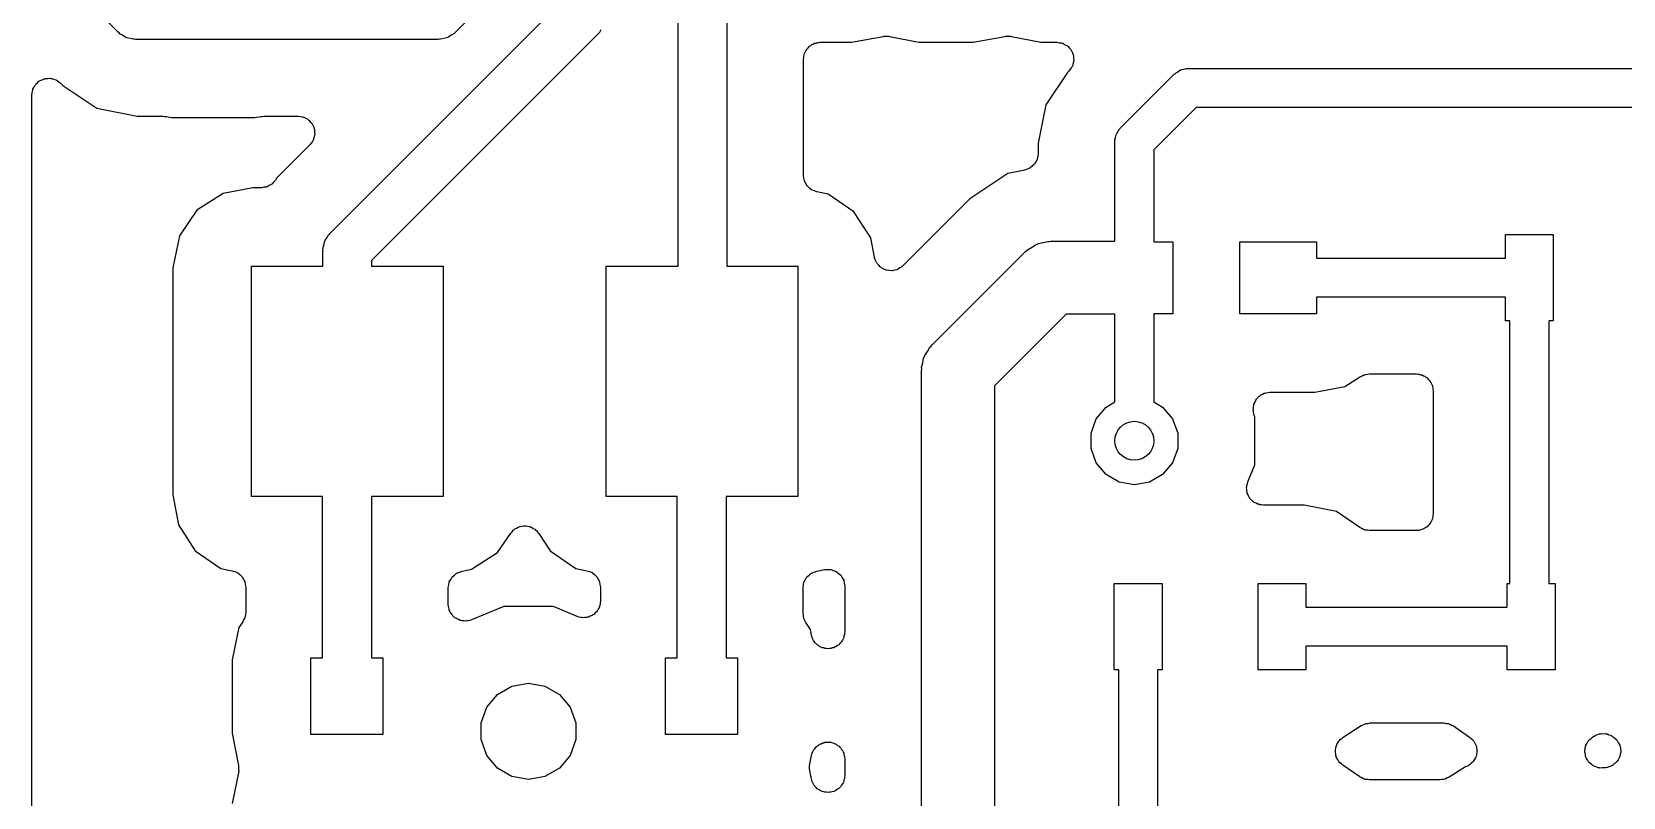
# Model space of a CAD drawing. Extents: x 91.8 to 190.7, y -114.3 to -59.5.
# Drawn here: x 91.79 to 108.39, y -103.18 to -95.19 of the extents above; entities that cross this region are included whole.
import ezdxf

# ---------------------------------------------------------------- set-up
doc = ezdxf.new("R2010")
doc.units = 0
doc.header["$MEASUREMENT"] = 0
doc.layers.add('BLACK', color=7, linetype='CONTINUOUS')

msp = doc.modelspace()

# ---------------------------------------------------------------- linework, layer by layer
at = {"layer": 'Black'}
for p, q in [((98.531, -97.64), (98.531, -94.485)), ((99.039, -94.485), (99.039, -97.64)), ((92.6904, -95.1996), (92.3104, -94.8196)), ((94.9004, -97.2954), (97.261, -94.9348)), ((96.4246, -94.9846), (96.2096, -95.1996)), ((92.6995, -95.206), (92.6904, -95.1996)), ((92.7067, -95.2146), (92.6995, -95.206)), ((92.7355, -95.2312), (92.7067, -95.2146)), ((92.7627, -95.2502), (92.7355, -95.2312)), ((92.7734, -95.2531), (92.7627, -95.2502)), ((92.7831, -95.2587), (92.7734, -95.2531)), ((92.8158, -95.2644), (92.7831, -95.2587)), ((92.8479, -95.273), (92.8158, -95.2644)), ((92.859, -95.2721), (92.8479, -95.273)), ((92.87, -95.274), (92.859, -95.2721)), ((93.68, -95.274), (92.87, -95.274)), ((96.03, -95.274), (93.68, -95.274)), ((97.6946, -95.2196), (95.334, -97.5802)), ((96.041, -95.2721), (96.03, -95.274)), ((96.0521, -95.273), (96.041, -95.2721)), ((96.0842, -95.2644), (96.0521, -95.273)), ((96.1169, -95.2587), (96.0842, -95.2644)), ((96.1266, -95.2531), (96.1169, -95.2587)), ((96.1373, -95.2502), (96.1266, -95.2531)), ((96.1645, -95.2312), (96.1373, -95.2502)), ((96.1933, -95.2146), (96.1645, -95.2312)), ((96.2005, -95.206), (96.1933, -95.2146)), ((96.2096, -95.1996), (96.2005, -95.206)), ((97.701, -95.2105), (97.6946, -95.2196)), ((97.7096, -95.2033), (97.701, -95.2105)), ((97.7262, -95.1745), (97.7096, -95.2033)), ((100.339, -95.3041), (100.67, -95.2418)), ((100.67, -95.2418), (100.673, -95.2418)), ((100.673, -95.2418), (100.676, -95.2407)), ((100.676, -95.2407), (100.703, -95.2414)), ((100.703, -95.2414), (100.731, -95.2411)), ((100.731, -95.2411), (100.734, -95.2422)), ((100.734, -95.2422), (100.737, -95.2423)), ((100.737, -95.2423), (101.043, -95.3041)), ((101.609, -95.3041), (101.94, -95.2418)), ((101.94, -95.2418), (101.943, -95.2418)), ((101.943, -95.2418), (101.946, -95.2407)), ((101.946, -95.2407), (101.973, -95.2414)), ((101.973, -95.2414), (102.001, -95.2411)), ((102.001, -95.2411), (102.004, -95.2422)), ((102.004, -95.2422), (102.007, -95.2423)), ((102.007, -95.2423), (102.313, -95.3041)), ((99.8417, -95.4491), (99.8469, -95.4347)), ((99.8469, -95.4347), (99.8496, -95.4196)), ((99.8496, -95.4196), (99.8573, -95.4063)), ((99.8573, -95.4063), (99.8625, -95.3919)), ((99.8625, -95.3919), (99.8724, -95.3801)), ((99.8724, -95.3801), (99.8801, -95.3668)), ((99.8801, -95.3668), (99.8918, -95.3569)), ((99.8918, -95.3569), (99.9017, -95.3452)), ((99.9017, -95.3452), (99.915, -95.3375)), ((99.915, -95.3375), (99.9267, -95.3276)), ((99.9267, -95.3276), (99.9412, -95.3224)), ((99.9412, -95.3224), (99.9545, -95.3147)), ((99.9545, -95.3147), (99.9696, -95.312)), ((99.9696, -95.312), (99.984, -95.3068)), ((99.984, -95.3068), (99.9994, -95.3068)), ((99.9994, -95.3068), (100.014, -95.3041)), ((100.014, -95.3041), (100.339, -95.3041)), ((101.043, -95.3041), (101.609, -95.3041)), ((102.313, -95.3041), (102.483, -95.3041)), ((102.483, -95.3041), (102.506, -95.3081)), ((102.506, -95.3081), (102.529, -95.3101)), ((102.529, -95.3101), (102.536, -95.3134)), ((102.536, -95.3134), (102.543, -95.3147)), ((102.543, -95.3147), (102.563, -95.3262)), ((102.563, -95.3262), (102.584, -95.3358)), ((102.584, -95.3358), (102.59, -95.3413)), ((102.59, -95.3413), (102.596, -95.3452)), ((102.596, -95.3452), (102.611, -95.3627)), ((102.611, -95.3627), (102.627, -95.3789)), ((102.627, -95.3789), (102.63, -95.3859)), ((102.63, -95.3859), (102.635, -95.3919)), ((102.635, -95.3919), (102.643, -95.4134)), ((102.643, -95.4134), (102.653, -95.4342)), ((102.653, -95.4342), (102.654, -95.4419)), ((99.839, -95.4796), (99.8417, -95.4645)), ((99.839, -96.6929), (99.839, -95.4796)), ((99.8417, -95.4645), (99.8417, -95.4491)), ((102.608, -95.6037), (102.593, -95.6184)), ((102.621, -95.5849), (102.608, -95.6037)), ((102.635, -95.5674), (102.621, -95.5849)), ((102.638, -95.5601), (102.635, -95.5674)), ((102.643, -95.5538), (102.638, -95.5601)), ((102.648, -95.5316), (102.643, -95.5538)), ((102.656, -95.5101), (102.648, -95.5316)), ((102.654, -95.4419), (102.656, -95.4491)), ((102.656, -95.4491), (102.656, -95.4721)), ((102.656, -95.4721), (102.658, -95.4949)), ((102.658, -95.4949), (102.656, -95.5024)), ((102.656, -95.5024), (102.656, -95.5101)), ((103.742, -95.6111), (103.764, -95.5958)), ((103.764, -95.5958), (103.773, -95.5935)), ((103.773, -95.5935), (103.781, -95.5891)), ((103.781, -95.5891), (103.807, -95.5844)), ((103.807, -95.5844), (103.832, -95.5776)), ((103.832, -95.5776), (103.841, -95.5784)), ((103.841, -95.5784), (103.85, -95.5768)), ((103.85, -95.5768), (110.81, -95.5768)), ((91.812, -95.7744), (91.8217, -95.7536)), ((91.8217, -95.7536), (91.8272, -95.7482)), ((91.8272, -95.7482), (91.8311, -95.7415)), ((91.8311, -95.7415), (91.8486, -95.7267)), ((91.8486, -95.7267), (91.8648, -95.7105)), ((91.8648, -95.7105), (91.8718, -95.7073)), ((91.8718, -95.7073), (91.8777, -95.7023)), ((91.8777, -95.7023), (91.8993, -95.6944)), ((91.8993, -95.6944), (91.9201, -95.6848)), ((91.9201, -95.6848), (91.9278, -95.6841)), ((91.9278, -95.6841), (91.935, -95.6814)), ((91.935, -95.6814), (91.958, -95.6814)), ((91.958, -95.6814), (91.9808, -95.6794)), ((91.9808, -95.6794), (91.9883, -95.6814)), ((91.9883, -95.6814), (91.996, -95.6814)), ((91.996, -95.6814), (92.0175, -95.6893)), ((92.0175, -95.6893), (92.0397, -95.6952)), ((92.0397, -95.6952), (92.046, -95.6996)), ((92.046, -95.6996), (92.0532, -95.7023)), ((92.0532, -95.7023), (92.0708, -95.717)), ((92.0708, -95.717), (92.0896, -95.7302)), ((92.0896, -95.7302), (92.1125, -95.7531)), ((92.1125, -95.7531), (92.468, -95.9906)), ((102.593, -95.6184), (102.366, -95.9574)), ((103.146, -96.1963), (103.706, -95.6363)), ((103.706, -95.6363), (103.714, -95.6312)), ((103.714, -95.6312), (103.719, -95.6243)), ((103.719, -95.6243), (103.742, -95.6111)), ((91.79, -95.8543), (91.794, -95.8317)), ((91.79, -107.844), (91.79, -95.8543)), ((91.794, -95.8317), (91.796, -95.8089)), ((91.796, -95.8089), (91.7992, -95.8019)), ((91.7992, -95.8019), (91.8006, -95.7943)), ((91.8006, -95.7943), (91.812, -95.7744)), ((92.468, -95.9906), (92.8873, -96.074)), ((92.8873, -96.074), (93.1554, -96.074)), ((93.1554, -96.074), (93.1727, -96.077)), ((93.1727, -96.077), (93.1902, -96.0775)), ((93.1902, -96.0775), (93.2476, -96.0891)), ((93.2476, -96.0891), (94.1136, -96.0891)), ((94.1136, -96.0891), (94.1779, -96.077)), ((94.1779, -96.077), (94.1942, -96.0768)), ((94.1942, -96.0768), (94.2103, -96.074)), ((94.2103, -96.074), (94.5667, -96.074)), ((94.5667, -96.074), (94.5893, -96.078)), ((94.5893, -96.078), (94.6121, -96.08)), ((94.6121, -96.08), (94.6191, -96.0832)), ((94.6191, -96.0832), (94.6267, -96.0846)), ((94.6267, -96.0846), (94.6466, -96.0961)), ((94.6466, -96.0961), (94.6674, -96.1057)), ((102.366, -95.9574), (102.287, -96.3573)), ((103.934, -95.9832), (103.493, -96.4242)), ((110.726, -95.9832), (103.934, -95.9832)), ((94.6674, -96.1057), (94.6728, -96.1112)), ((94.6728, -96.1112), (94.6795, -96.1151)), ((94.6795, -96.1151), (94.6943, -96.1326)), ((94.6943, -96.1326), (94.7105, -96.1488)), ((94.7105, -96.1488), (94.7137, -96.1558)), ((94.7137, -96.1558), (94.7187, -96.1617)), ((94.7187, -96.1617), (94.7266, -96.1833)), ((94.7266, -96.1833), (94.7362, -96.2041)), ((94.7362, -96.2041), (94.7369, -96.2118)), ((94.7369, -96.2118), (94.7396, -96.219)), ((94.7396, -96.219), (94.7396, -96.242)), ((94.7396, -96.242), (94.7416, -96.2648)), ((94.7416, -96.2648), (94.7396, -96.2723)), ((103.094, -96.2967), (103.099, -96.2705)), ((103.099, -96.2705), (103.104, -96.2628)), ((103.104, -96.2628), (103.106, -96.2541)), ((103.106, -96.2541), (103.121, -96.2324)), ((103.121, -96.2324), (103.134, -96.2094)), ((103.134, -96.2094), (103.141, -96.2036)), ((103.141, -96.2036), (103.146, -96.1963)), ((94.6908, -96.3736), (94.3469, -96.7175)), ((94.704, -96.3548), (94.6908, -96.3736)), ((94.7187, -96.3372), (94.704, -96.3548)), ((94.7214, -96.33), (94.7187, -96.3372)), ((94.7258, -96.3237), (94.7214, -96.33)), ((94.7317, -96.3015), (94.7258, -96.3237)), ((94.7396, -96.28), (94.7317, -96.3015)), ((94.7396, -96.2723), (94.7396, -96.28)), ((102.287, -96.3573), (102.287, -96.4649)), ((103.087, -96.34), (103.088, -96.3312)), ((103.087, -97.379), (103.087, -96.34)), ((103.088, -96.3223), (103.094, -96.2967)), ((103.088, -96.3312), (103.088, -96.3223)), ((103.493, -96.4242), (103.493, -97.385)), ((102.224, -96.5961), (102.202, -96.6149)), ((102.246, -96.5777), (102.224, -96.5961)), ((102.247, -96.576), (102.246, -96.5777)), ((102.248, -96.5748), (102.247, -96.576)), ((102.262, -96.5497), (102.248, -96.5748)), ((102.276, -96.5249), (102.262, -96.5497)), ((102.277, -96.523), (102.276, -96.5249)), ((102.282, -96.493), (102.277, -96.5213)), ((102.277, -96.5213), (102.277, -96.523)), ((102.287, -96.4649), (102.282, -96.493)), ((94.3128, -96.7608), (94.2968, -96.7798)), ((94.33, -96.7429), (94.3128, -96.7608)), ((94.3469, -96.7175), (94.33, -96.7429)), ((99.8439, -96.7207), (99.839, -96.6929)), ((99.8481, -96.7487), (99.8439, -96.7207)), ((99.8492, -96.7507), (99.8481, -96.7487)), ((99.8496, -96.7529), (99.8492, -96.7507)), ((99.8637, -96.7774), (99.8496, -96.7529)), ((101.969, -96.6721), (101.573, -96.9371)), ((102.026, -96.6608), (101.969, -96.6721)), ((102.146, -96.637), (102.026, -96.6608)), ((102.026, -96.6608), (102.026, -96.6608)), ((102.172, -96.6267), (102.146, -96.637)), ((102.199, -96.6169), (102.172, -96.6267)), ((102.201, -96.6156), (102.199, -96.6169)), ((102.202, -96.6149), (102.201, -96.6156)), ((93.7846, -96.8795), (93.5113, -97.0554)), ((94.0964, -96.8209), (93.7846, -96.8795)), ((94.184, -96.8209), (94.0964, -96.8209)), ((94.2085, -96.8166), (94.184, -96.8209)), ((94.2331, -96.8139), (94.2085, -96.8166)), ((94.2383, -96.8113), (94.2331, -96.8139)), ((94.2441, -96.8103), (94.2383, -96.8113)), ((94.2655, -96.7979), (94.2441, -96.8103)), ((94.2878, -96.7869), (94.2655, -96.7979)), ((94.2918, -96.7827), (94.2878, -96.7869)), ((94.2968, -96.7798), (94.2918, -96.7827)), ((99.8773, -96.8023), (99.8637, -96.7774)), ((99.8789, -96.8037), (99.8773, -96.8023)), ((99.8801, -96.8057), (99.8789, -96.8037)), ((99.9017, -96.8239), (99.8801, -96.8057)), ((99.9229, -96.8426), (99.9017, -96.8239)), ((99.925, -96.8434), (99.9229, -96.8426)), ((99.9267, -96.8449), (99.925, -96.8434)), ((99.9533, -96.8545), (99.9267, -96.8449)), ((99.9797, -96.8649), (99.9533, -96.8545)), ((100.097, -96.8887), (99.9797, -96.8649)), ((100.365, -97.0713), (100.097, -96.8887)), ((93.5113, -97.0554), (93.3287, -97.3227)), ((100.54, -97.3446), (100.365, -97.0713)), ((101.573, -96.9371), (100.874, -97.6353)), ((93.3287, -97.3227), (93.2609, -97.6576)), ((94.827, -97.4529), (94.8356, -97.4208)), ((94.8356, -97.4208), (94.8413, -97.3881)), ((94.8413, -97.3881), (94.8469, -97.3784)), ((94.8469, -97.3784), (94.8498, -97.3677)), ((94.8498, -97.3677), (94.8688, -97.3405)), ((94.8688, -97.3405), (94.8854, -97.3117)), ((94.8854, -97.3117), (94.894, -97.3045)), ((94.894, -97.3045), (94.9004, -97.2954)), ((100.578, -97.5437), (100.54, -97.3446)), ((102.218, -97.4432), (102.259, -97.4147)), ((102.259, -97.4147), (102.275, -97.4104)), ((102.275, -97.4104), (102.29, -97.402)), ((102.29, -97.402), (102.339, -97.3933)), ((102.339, -97.3933), (102.387, -97.3804)), ((102.387, -97.3804), (102.403, -97.3819)), ((102.403, -97.3819), (102.42, -97.379)), ((102.42, -97.379), (103.087, -97.379)), ((103.493, -97.385), (103.69, -97.385)), ((103.69, -97.385), (103.69, -98.135)), ((104.39, -98.135), (104.39, -97.385)), ((104.39, -97.385), (105.19, -97.385)), ((105.19, -97.385), (105.19, -97.5568)), ((107.16, -97.5568), (107.16, -97.31)), ((107.16, -97.31), (107.66, -97.31)), ((107.66, -97.31), (107.66, -98.21)), ((94.826, -97.475), (94.8279, -97.464)), ((94.826, -97.64), (94.826, -97.475)), ((94.8279, -97.464), (94.827, -97.4529)), ((95.334, -97.5802), (95.334, -97.64)), ((100.58, -97.55), (100.578, -97.5437)), ((100.581, -97.5567), (100.58, -97.55)), ((100.591, -97.5783), (100.581, -97.5567)), ((100.599, -97.6007), (100.591, -97.5783)), ((101.181, -98.4606), (102.151, -97.4906)), ((102.151, -97.4906), (102.164, -97.481)), ((102.164, -97.481), (102.175, -97.4681)), ((102.175, -97.4681), (102.218, -97.4432)), ((105.19, -97.5568), (106.29, -97.5568)), ((106.29, -97.5568), (107.16, -97.5568)), ((93.2609, -97.6576), (93.2609, -100.024)), ((94.08, -100.04), (94.08, -97.64)), ((94.08, -97.64), (94.826, -97.64)), ((95.334, -97.64), (96.08, -97.64)), ((96.08, -97.64), (96.08, -100.04)), ((97.78, -100.04), (97.78, -97.64)), ((97.78, -97.64), (98.531, -97.64)), ((99.039, -97.64), (99.78, -97.64)), ((99.78, -97.64), (99.78, -100.04)), ((100.604, -97.6058), (100.599, -97.6007)), ((100.607, -97.6119), (100.604, -97.6058)), ((100.624, -97.6288), (100.607, -97.6119)), ((100.639, -97.647), (100.624, -97.6288)), ((100.645, -97.6502), (100.639, -97.647)), ((100.65, -97.655), (100.645, -97.6502)), ((100.671, -97.6651), (100.65, -97.655)), ((100.692, -97.6768), (100.671, -97.6651)), ((100.699, -97.6779), (100.692, -97.6768)), ((100.705, -97.6808), (100.699, -97.6779)), ((100.729, -97.6828), (100.705, -97.6808)), ((100.752, -97.6867), (100.729, -97.6828)), ((100.759, -97.6855), (100.752, -97.6867)), ((100.766, -97.6861), (100.759, -97.6855)), ((100.789, -97.6799), (100.766, -97.6861)), ((100.812, -97.6755), (100.789, -97.6799)), ((100.818, -97.672), (100.812, -97.6755)), ((100.825, -97.6703), (100.818, -97.672)), ((100.844, -97.6566), (100.825, -97.6703)), ((100.865, -97.6444), (100.844, -97.6566)), ((100.869, -97.6392), (100.865, -97.6444)), ((100.874, -97.6353), (100.869, -97.6392)), ((106.29, -97.9632), (105.19, -97.9632)), ((105.19, -97.9632), (105.19, -98.135)), ((107.16, -97.9632), (106.29, -97.9632)), ((107.16, -98.21), (107.16, -97.9632)), ((102.578, -98.141), (101.831, -98.8878)), ((103.087, -98.141), (102.578, -98.141)), ((103.087, -99.0554), (103.087, -98.141)), ((103.69, -98.135), (103.493, -98.135)), ((103.493, -98.135), (103.493, -99.0554)), ((105.19, -98.135), (104.39, -98.135)), ((107.207, -98.21), (107.16, -98.21)), ((107.207, -100.95), (107.207, -98.21)), ((107.66, -98.21), (107.613, -98.21)), ((107.613, -98.21), (107.613, -100.95)), ((101.092, -98.5997), (101.1, -98.5852)), ((101.1, -98.5852), (101.105, -98.569)), ((101.105, -98.569), (101.133, -98.5282)), ((101.133, -98.5282), (101.158, -98.4851)), ((101.158, -98.4851), (101.171, -98.4743)), ((101.171, -98.4743), (101.181, -98.4606)), ((101.069, -98.73), (101.072, -98.7135)), ((101.069, -104.292), (101.069, -98.73)), ((101.07, -98.6968), (101.083, -98.6487)), ((101.072, -98.7135), (101.07, -98.6968)), ((101.083, -98.6487), (101.092, -98.5997)), ((101.831, -98.8878), (101.831, -104.45)), ((105.174, -98.9541), (105.485, -98.8955)), ((105.485, -98.8955), (105.648, -98.7911)), ((105.648, -98.7911), (105.666, -98.7836)), ((105.666, -98.7836), (105.682, -98.7738)), ((105.682, -98.7738), (105.693, -98.7718)), ((105.693, -98.7718), (105.704, -98.7675)), ((105.704, -98.7675), (105.723, -98.7666)), ((105.723, -98.7666), (105.742, -98.7632)), ((105.742, -98.7632), (106.231, -98.7632)), ((106.231, -98.7632), (106.246, -98.7659)), ((106.246, -98.7659), (106.262, -98.7659)), ((106.262, -98.7659), (106.276, -98.7711)), ((106.276, -98.7711), (106.291, -98.7738)), ((106.291, -98.7738), (106.305, -98.7815)), ((106.305, -98.7815), (106.319, -98.7867)), ((106.319, -98.7867), (106.331, -98.7966)), ((106.331, -98.7966), (106.344, -98.8043)), ((106.344, -98.8043), (106.354, -98.816)), ((106.354, -98.816), (106.366, -98.8259)), ((106.366, -98.8259), (106.373, -98.8392)), ((106.373, -98.8392), (106.383, -98.8509)), ((106.383, -98.8509), (106.389, -98.8654)), ((106.389, -98.8654), (106.396, -98.8787)), ((106.396, -98.8787), (106.399, -98.8938)), ((106.399, -98.8938), (106.404, -98.9082)), ((106.404, -98.9082), (106.404, -98.9236)), ((106.404, -98.9236), (106.407, -98.9387)), ((102.995, -99.1084), (103.087, -99.0554)), ((103.493, -99.0554), (103.585, -99.1084)), ((104.531, -99.0991), (104.535, -99.0882)), ((104.535, -99.0882), (104.536, -99.0767)), ((104.536, -99.0767), (104.545, -99.0598)), ((104.545, -99.0598), (104.552, -99.0419)), ((104.552, -99.0419), (104.559, -99.033)), ((104.559, -99.033), (104.565, -99.0227)), ((104.565, -99.0227), (104.579, -99.0098)), ((104.579, -99.0098), (104.591, -98.9952)), ((104.591, -98.9952), (104.601, -98.9894)), ((104.601, -98.9894), (104.61, -98.9815)), ((104.61, -98.9815), (104.627, -98.9742)), ((104.627, -98.9742), (104.644, -98.9647)), ((104.644, -98.9647), (104.655, -98.9627)), ((104.655, -98.9627), (104.666, -98.9582)), ((104.666, -98.9582), (104.685, -98.9574)), ((104.685, -98.9574), (104.704, -98.9541)), ((104.704, -98.9541), (105.174, -98.9541)), ((106.407, -98.9387), (106.407, -100.221)), ((102.838, -99.3803), (102.893, -99.2305)), ((102.893, -99.2305), (102.995, -99.1084)), ((103.585, -99.1084), (103.687, -99.2305)), ((103.687, -99.2305), (103.742, -99.3803)), ((104.528, -99.1371), (104.531, -99.1182)), ((104.531, -99.1485), (104.528, -99.1371)), ((104.531, -99.1182), (104.531, -99.0991)), ((104.531, -99.1601), (104.531, -99.1485)), ((104.537, -99.178), (104.531, -99.1601)), ((104.541, -99.1966), (104.537, -99.178)), ((104.547, -99.211), (104.541, -99.1966)), ((104.547, -99.7112), (104.547, -99.211)), ((102.838, -99.5397), (102.838, -99.3803)), ((103.742, -99.3803), (103.742, -99.5397)), ((102.893, -99.6895), (102.838, -99.5397)), ((103.742, -99.5397), (103.687, -99.6895)), ((102.995, -99.8116), (102.893, -99.6895)), ((103.687, -99.6895), (103.585, -99.8116)), ((104.474, -99.8881), (104.547, -99.7112)), ((103.133, -99.8913), (102.995, -99.8116)), ((103.29, -99.9189), (103.133, -99.8913)), ((103.447, -99.8913), (103.29, -99.9189)), ((103.585, -99.8116), (103.447, -99.8913)), ((104.463, -99.9249), (104.469, -99.9068)), ((104.469, -99.9068), (104.474, -99.8881)), ((93.2609, -100.024), (93.3195, -100.335)), ((94.821, -100.04), (94.08, -100.04)), ((94.821, -101.725), (94.821, -100.04)), ((96.08, -100.04), (95.334, -100.04)), ((95.334, -100.04), (95.334, -101.725)), ((98.521, -100.04), (97.78, -100.04)), ((98.521, -101.725), (98.521, -100.04)), ((99.78, -100.04), (99.034, -100.04)), ((99.034, -100.04), (99.034, -101.725)), ((104.46, -99.9476), (104.463, -99.9364)), ((104.463, -99.9666), (104.46, -99.9476)), ((104.463, -99.9364), (104.463, -99.9249)), ((104.463, -99.9859), (104.463, -99.9666)), ((104.467, -99.9966), (104.463, -99.9859)), ((104.468, -100.008), (104.467, -99.9966)), ((104.477, -100.025), (104.468, -100.008)), ((104.484, -100.043), (104.477, -100.025)), ((104.491, -100.052), (104.484, -100.043)), ((104.496, -100.062), (104.491, -100.052)), ((104.51, -100.075), (104.496, -100.062)), ((104.523, -100.09), (104.51, -100.075)), ((104.533, -100.096), (104.523, -100.09)), ((104.541, -100.103), (104.533, -100.096)), ((104.559, -100.111), (104.541, -100.103)), ((104.576, -100.12), (104.559, -100.111)), ((104.587, -100.122), (104.576, -100.12)), ((104.597, -100.127), (104.587, -100.122)), ((104.617, -100.128), (104.597, -100.127)), ((104.636, -100.131), (104.617, -100.128)), ((105.062, -100.131), (104.636, -100.131)), ((105.397, -100.199), (105.062, -100.131)), ((105.642, -100.366), (105.397, -100.199)), ((106.404, -100.252), (106.399, -100.266)), ((106.407, -100.221), (106.404, -100.236)), ((106.404, -100.236), (106.404, -100.252)), ((93.3195, -100.335), (93.4954, -100.609)), ((96.7862, -100.423), (96.8, -100.409)), ((96.8, -100.409), (96.812, -100.393)), ((96.812, -100.393), (96.8212, -100.387)), ((96.8212, -100.387), (96.8288, -100.38)), ((96.8288, -100.38), (96.8466, -100.371)), ((96.8466, -100.371), (96.8632, -100.36)), ((96.8632, -100.36), (96.8739, -100.358)), ((96.8739, -100.358), (96.8838, -100.353)), ((96.8838, -100.353), (96.9034, -100.351)), ((96.9034, -100.351), (96.9227, -100.347)), ((96.9227, -100.347), (96.9335, -100.348)), ((96.9335, -100.348), (96.9444, -100.347)), ((96.9444, -100.347), (96.9635, -100.352)), ((96.9635, -100.352), (96.9831, -100.355)), ((96.9831, -100.355), (96.9929, -100.36)), ((96.9929, -100.36), (97.0035, -100.362)), ((97.0035, -100.362), (97.0198, -100.374)), ((97.0198, -100.374), (97.0373, -100.383)), ((97.0373, -100.383), (97.0448, -100.391)), ((97.0448, -100.391), (97.0538, -100.397)), ((97.0538, -100.397), (97.0653, -100.413)), ((97.0653, -100.413), (97.0787, -100.427)), ((105.662, -100.375), (105.642, -100.366)), ((105.681, -100.386), (105.662, -100.375)), ((105.69, -100.388), (105.681, -100.386)), ((105.698, -100.391), (105.69, -100.388)), ((105.72, -100.393), (105.698, -100.391)), ((105.741, -100.397), (105.72, -100.393)), ((106.231, -100.397), (105.741, -100.397)), ((106.246, -100.394), (106.231, -100.397)), ((106.262, -100.394), (106.246, -100.394)), ((106.276, -100.389), (106.262, -100.394)), ((106.291, -100.386), (106.276, -100.389)), ((106.305, -100.379), (106.291, -100.386)), ((106.319, -100.373), (106.305, -100.379)), ((106.331, -100.363), (106.319, -100.373)), ((106.344, -100.356), (106.331, -100.363)), ((106.354, -100.344), (106.344, -100.356)), ((106.366, -100.334), (106.354, -100.344)), ((106.373, -100.321), (106.366, -100.334)), ((106.383, -100.309), (106.373, -100.321)), ((106.389, -100.295), (106.383, -100.309)), ((106.396, -100.281), (106.389, -100.295)), ((106.399, -100.266), (106.396, -100.281)), ((96.6487, -100.625), (96.7862, -100.423)), ((97.0787, -100.427), (97.1954, -100.609)), ((93.4954, -100.609), (93.7627, -100.791)), ((96.3754, -100.8), (96.6487, -100.625)), ((97.1954, -100.609), (97.4627, -100.791)), ((93.7627, -100.791), (93.8803, -100.815)), ((93.8803, -100.815), (93.9067, -100.825)), ((93.9067, -100.825), (93.9333, -100.835)), ((93.9333, -100.835), (93.935, -100.837)), ((93.935, -100.837), (93.9371, -100.837)), ((93.9371, -100.837), (93.9583, -100.856)), ((93.9583, -100.856), (93.9799, -100.874)), ((93.9799, -100.874), (93.9811, -100.876)), ((93.9811, -100.876), (93.9827, -100.878)), ((93.9827, -100.878), (93.9963, -100.903)), ((93.9963, -100.903), (94.0104, -100.927)), ((96.1446, -100.931), (96.1593, -100.906)), ((96.1593, -100.906), (96.1738, -100.88)), ((96.1738, -100.88), (96.1745, -100.88)), ((96.1745, -100.88), (96.1751, -100.879)), ((96.1751, -100.879), (96.1976, -100.86)), ((96.1976, -100.86), (96.22, -100.84)), ((96.22, -100.84), (96.221, -100.84)), ((96.221, -100.84), (96.2218, -100.839)), ((96.2218, -100.839), (96.2495, -100.829)), ((96.2495, -100.829), (96.277, -100.819)), ((96.277, -100.819), (96.3754, -100.8)), ((97.4627, -100.791), (97.5803, -100.815)), ((97.5803, -100.815), (97.6067, -100.825)), ((97.6067, -100.825), (97.6332, -100.835)), ((97.6332, -100.835), (97.635, -100.837)), ((97.635, -100.837), (97.6371, -100.837)), ((97.6371, -100.837), (97.6583, -100.856)), ((97.6583, -100.856), (97.6799, -100.874)), ((97.6799, -100.874), (97.6811, -100.876)), ((97.6811, -100.876), (97.6827, -100.878)), ((97.6827, -100.878), (97.6963, -100.903)), ((97.6963, -100.903), (97.7104, -100.927)), ((99.8446, -100.931), (99.8593, -100.906)), ((99.8593, -100.906), (99.8738, -100.88)), ((99.8738, -100.88), (99.8745, -100.88)), ((99.8745, -100.88), (99.8751, -100.879)), ((99.8751, -100.879), (99.8976, -100.86)), ((99.8976, -100.86), (99.92, -100.84)), ((99.92, -100.84), (99.921, -100.84)), ((99.921, -100.84), (99.9217, -100.839)), ((99.9217, -100.839), (99.9494, -100.829)), ((99.9494, -100.829), (99.977, -100.819)), ((99.977, -100.819), (100.061, -100.803)), ((100.061, -100.803), (100.062, -100.803)), ((100.062, -100.803), (100.063, -100.803)), ((100.063, -100.803), (100.093, -100.803)), ((100.093, -100.803), (100.122, -100.802)), ((100.122, -100.802), (100.123, -100.803)), ((100.123, -100.803), (100.124, -100.803)), ((100.124, -100.803), (100.152, -100.813)), ((100.152, -100.813), (100.18, -100.823)), ((100.18, -100.823), (100.18, -100.823)), ((100.18, -100.823), (100.181, -100.824)), ((100.181, -100.824), (100.204, -100.843)), ((100.204, -100.843), (100.227, -100.861)), ((100.227, -100.861), (100.227, -100.862)), ((100.227, -100.862), (100.228, -100.863)), ((100.228, -100.863), (100.243, -100.888)), ((100.243, -100.888), (100.258, -100.914)), ((100.258, -100.914), (100.258, -100.915)), ((100.258, -100.915), (100.258, -100.916)), ((100.258, -100.916), (100.264, -100.945)), ((94.0104, -100.927), (94.0108, -100.929)), ((94.0108, -100.929), (94.0119, -100.931)), ((94.0119, -100.931), (94.0161, -100.959)), ((94.0161, -100.959), (94.021, -100.987)), ((94.021, -100.987), (94.021, -101.248)), ((96.134, -100.991), (96.1391, -100.962)), ((96.134, -101.166), (96.134, -100.991)), ((96.1391, -100.962), (96.1439, -100.933)), ((96.1439, -100.933), (96.1444, -100.932)), ((96.1444, -100.932), (96.1446, -100.931)), ((97.7104, -100.927), (97.7108, -100.929)), ((97.7108, -100.929), (97.7119, -100.931)), ((97.7119, -100.931), (97.7161, -100.959)), ((97.7161, -100.959), (97.721, -100.987)), ((97.721, -100.987), (97.721, -101.131)), ((99.834, -100.991), (99.8391, -100.962)), ((99.834, -101.259), (99.834, -100.991)), ((99.8391, -100.962), (99.8439, -100.933)), ((99.8439, -100.933), (99.8444, -100.932)), ((99.8444, -100.932), (99.8446, -100.931)), ((100.264, -100.945), (100.269, -100.974)), ((100.269, -100.974), (100.269, -100.975)), ((100.269, -100.975), (100.269, -100.976)), ((100.269, -100.976), (100.269, -101.453)), ((103.08, -101.85), (103.08, -100.95)), ((103.08, -100.95), (103.58, -100.95)), ((103.58, -100.95), (103.58, -101.85)), ((104.58, -101.85), (104.58, -100.95)), ((104.58, -100.95), (105.08, -100.95)), ((105.08, -100.95), (105.08, -101.197)), ((107.18, -101.197), (107.18, -100.95)), ((107.18, -100.95), (107.207, -100.95)), ((107.613, -100.95), (107.68, -100.95)), ((107.68, -100.95), (107.68, -101.85)), ((94.021, -101.248), (94.0172, -101.269)), ((96.1373, -101.185), (96.134, -101.166)), ((96.1381, -101.204), (96.1373, -101.185)), ((96.1426, -101.215), (96.1381, -101.204)), ((96.1446, -101.226), (96.1426, -101.215)), ((96.1541, -101.243), (96.1446, -101.226)), ((96.1614, -101.261), (96.1541, -101.243)), ((96.7125, -101.19), (96.3765, -101.329)), ((97.2297, -101.19), (96.7125, -101.19)), ((97.4782, -101.293), (97.2297, -101.19)), ((97.6799, -101.244), (97.6652, -101.256)), ((97.6857, -101.234), (97.6799, -101.244)), ((97.6934, -101.226), (97.6857, -101.234)), ((97.7008, -101.208), (97.6934, -101.226)), ((97.7104, -101.191), (97.7008, -101.208)), ((97.7124, -101.18), (97.7104, -101.191)), ((97.7168, -101.169), (97.7124, -101.18)), ((97.7177, -101.15), (97.7168, -101.169)), ((97.721, -101.131), (97.7177, -101.15)), ((105.08, -101.197), (107.18, -101.197)), ((93.9487, -101.408), (93.8809, -101.743)), ((93.9904, -101.347), (93.9487, -101.408)), ((93.9994, -101.327), (93.9904, -101.347)), ((94.0104, -101.308), (93.9994, -101.327)), ((94.0119, -101.299), (94.0104, -101.308)), ((94.0155, -101.291), (94.0119, -101.299)), ((94.0172, -101.269), (94.0155, -101.291)), ((96.1692, -101.269), (96.1614, -101.261)), ((96.1751, -101.279), (96.1692, -101.269)), ((96.1897, -101.291), (96.1751, -101.279)), ((96.2025, -101.306), (96.1897, -101.291)), ((96.2128, -101.311), (96.2025, -101.306)), ((96.2218, -101.318), (96.2128, -101.311)), ((96.2397, -101.325), (96.2218, -101.318)), ((96.2566, -101.334), (96.2397, -101.325)), ((96.2681, -101.335), (96.2566, -101.334)), ((96.279, -101.339), (96.2681, -101.335)), ((96.2981, -101.339), (96.279, -101.339)), ((96.317, -101.342), (96.2981, -101.339)), ((96.3284, -101.339), (96.317, -101.342)), ((96.34, -101.339), (96.3284, -101.339)), ((96.3579, -101.333), (96.34, -101.339)), ((96.3765, -101.329), (96.3579, -101.333)), ((97.497, -101.298), (97.4782, -101.293)), ((97.515, -101.304), (97.497, -101.298)), ((97.5265, -101.304), (97.515, -101.304)), ((97.5377, -101.307), (97.5265, -101.304)), ((97.5567, -101.304), (97.5377, -101.307)), ((97.576, -101.304), (97.5567, -101.304)), ((97.5868, -101.3), (97.576, -101.304)), ((97.5981, -101.299), (97.5868, -101.3)), ((97.6152, -101.29), (97.5981, -101.299)), ((97.6332, -101.283), (97.6152, -101.29)), ((97.642, -101.276), (97.6332, -101.283)), ((97.6522, -101.271), (97.642, -101.276)), ((97.6652, -101.256), (97.6522, -101.271)), ((99.8374, -101.278), (99.834, -101.259)), ((99.8383, -101.298), (99.8374, -101.278)), ((99.8426, -101.308), (99.8383, -101.298)), ((99.8446, -101.319), (99.8426, -101.308)), ((99.8544, -101.336), (99.8446, -101.319)), ((99.8619, -101.354), (99.8544, -101.336)), ((99.9105, -101.43), (99.8619, -101.354)), ((99.921, -101.486), (99.9105, -101.43)), ((99.9261, -101.499), (99.921, -101.486)), ((99.9286, -101.513), (99.9261, -101.499)), ((99.9368, -101.528), (99.9286, -101.513)), ((99.9425, -101.543), (99.9368, -101.528)), ((99.9519, -101.554), (99.9425, -101.543)), ((99.9591, -101.566), (99.9519, -101.554)), ((99.9716, -101.577), (99.9591, -101.566)), ((99.9822, -101.589), (99.9716, -101.577)), ((100.217, -101.575), (100.208, -101.587)), ((100.228, -101.566), (100.217, -101.575)), ((100.236, -101.552), (100.228, -101.566)), ((100.246, -101.539), (100.236, -101.552)), ((100.251, -101.526), (100.246, -101.539)), ((100.258, -101.513), (100.251, -101.526)), ((100.261, -101.497), (100.258, -101.513)), ((100.267, -101.482), (100.261, -101.497)), ((100.269, -101.453), (100.267, -101.468)), ((100.267, -101.468), (100.267, -101.482)), ((93.8809, -101.743), (93.8809, -102.509)), ((94.7, -102.525), (94.7, -101.725)), ((94.7, -101.725), (94.821, -101.725)), ((95.334, -101.725), (95.45, -101.725)), ((95.45, -101.725), (95.45, -102.525)), ((98.4, -102.525), (98.4, -101.725)), ((98.4, -101.725), (98.521, -101.725)), ((99.034, -101.725), (99.15, -101.725)), ((99.15, -101.725), (99.15, -102.525)), ((99.9948, -101.596), (99.9822, -101.589)), ((100.006, -101.605), (99.9948, -101.596)), ((100.021, -101.611), (100.006, -101.605)), ((100.035, -101.619), (100.021, -101.611)), ((100.05, -101.621), (100.035, -101.619)), ((100.063, -101.626), (100.05, -101.621)), ((100.079, -101.626), (100.063, -101.626)), ((100.096, -101.629), (100.079, -101.626)), ((100.11, -101.626), (100.096, -101.629)), ((100.124, -101.626), (100.11, -101.626)), ((100.139, -101.621), (100.124, -101.626)), ((100.155, -101.618), (100.139, -101.621)), ((100.168, -101.61), (100.155, -101.618)), ((100.181, -101.605), (100.168, -101.61)), ((100.194, -101.595), (100.181, -101.605)), ((100.208, -101.587), (100.194, -101.595)), ((107.18, -101.603), (105.08, -101.603)), ((105.08, -101.603), (105.08, -101.85)), ((107.18, -101.85), (107.18, -101.603)), ((103.127, -101.85), (103.08, -101.85)), ((103.127, -103.55), (103.127, -101.85)), ((103.58, -101.85), (103.533, -101.85)), ((103.533, -101.85), (103.533, -103.55)), ((105.08, -101.85), (104.58, -101.85)), ((107.68, -101.85), (107.18, -101.85)), ((96.6474, -102.106), (96.7983, -102.018)), ((96.7983, -102.018), (96.97, -101.988)), ((96.97, -101.988), (97.1417, -102.018)), ((97.1417, -102.018), (97.2926, -102.106)), ((96.4757, -102.403), (96.5353, -102.239)), ((96.5353, -102.239), (96.6474, -102.106)), ((97.2926, -102.106), (97.4047, -102.239)), ((97.4047, -102.239), (97.4643, -102.403)), ((96.4757, -102.577), (96.4757, -102.403)), ((97.4643, -102.403), (97.4643, -102.577)), ((105.689, -102.414), (105.7, -102.412)), ((105.7, -102.412), (105.71, -102.408)), ((105.71, -102.408), (105.73, -102.407)), ((105.73, -102.407), (105.749, -102.403)), ((105.749, -102.403), (106.519, -102.403)), ((106.519, -102.403), (106.54, -102.407)), ((106.54, -102.407), (106.562, -102.409)), ((106.562, -102.409), (106.57, -102.412)), ((106.57, -102.412), (106.579, -102.414)), ((93.8809, -102.509), (93.9447, -102.848)), ((95.45, -102.525), (94.7, -102.525)), ((96.5353, -102.741), (96.4757, -102.577)), ((97.4643, -102.577), (97.4047, -102.741)), ((99.15, -102.525), (98.4, -102.525)), ((105.431, -102.585), (105.437, -102.576)), ((105.437, -102.576), (105.453, -102.565)), ((105.453, -102.565), (105.467, -102.551)), ((105.467, -102.551), (105.654, -102.431)), ((105.654, -102.431), (105.672, -102.424)), ((105.672, -102.424), (105.689, -102.414)), ((106.579, -102.414), (106.598, -102.425)), ((106.598, -102.425), (106.618, -102.434)), ((106.618, -102.434), (106.787, -102.55)), ((106.787, -102.55), (106.804, -102.566)), ((106.804, -102.566), (106.821, -102.58)), ((108.032, -102.582), (108.051, -102.567)), ((108.051, -102.567), (108.069, -102.55)), ((108.069, -102.55), (108.084, -102.541)), ((108.084, -102.541), (108.094, -102.536)), ((108.094, -102.536), (108.103, -102.53)), ((108.103, -102.53), (108.122, -102.525)), ((108.122, -102.525), (108.14, -102.517)), ((108.14, -102.517), (108.151, -102.517)), ((108.151, -102.517), (108.162, -102.514)), ((108.162, -102.514), (108.181, -102.515)), ((108.181, -102.515), (108.201, -102.514)), ((108.201, -102.514), (108.211, -102.517)), ((108.211, -102.517), (108.222, -102.518)), ((108.222, -102.518), (108.24, -102.526)), ((108.24, -102.526), (108.259, -102.532)), ((108.259, -102.532), (108.268, -102.539)), ((108.268, -102.539), (108.274, -102.542)), ((108.274, -102.542), (108.274, -102.542)), ((108.274, -102.542), (108.274, -102.542)), ((108.274, -102.542), (108.278, -102.543)), ((108.278, -102.543), (108.287, -102.55)), ((108.287, -102.55), (108.304, -102.566)), ((108.304, -102.566), (108.308, -102.569)), ((108.308, -102.569), (108.308, -102.569)), ((108.308, -102.569), (108.308, -102.569)), ((108.308, -102.569), (108.321, -102.58)), ((96.6474, -102.874), (96.5353, -102.741)), ((97.4047, -102.741), (97.2926, -102.874)), ((99.9042, -102.828), (99.9215, -102.743)), ((99.9215, -102.743), (99.9263, -102.73)), ((99.9263, -102.73), (99.9286, -102.717)), ((99.9286, -102.717), (99.9374, -102.702)), ((99.9374, -102.702), (99.9438, -102.686)), ((99.9438, -102.686), (99.9525, -102.676)), ((99.9525, -102.676), (99.9591, -102.665)), ((99.9591, -102.665), (99.9725, -102.653)), ((99.9725, -102.653), (99.9841, -102.64)), ((99.9841, -102.64), (99.9957, -102.634)), ((99.9957, -102.634), (100.006, -102.625)), ((100.006, -102.625), (100.022, -102.619)), ((100.022, -102.619), (100.038, -102.611)), ((100.038, -102.611), (100.051, -102.609)), ((100.051, -102.609), (100.063, -102.605)), ((100.063, -102.605), (100.081, -102.605)), ((100.081, -102.605), (100.098, -102.602)), ((100.098, -102.602), (100.111, -102.605)), ((100.111, -102.605), (100.124, -102.605)), ((100.124, -102.605), (100.14, -102.611)), ((100.14, -102.611), (100.158, -102.614)), ((100.158, -102.614), (100.169, -102.621)), ((100.169, -102.621), (100.181, -102.625)), ((100.181, -102.625), (100.195, -102.637)), ((100.195, -102.637), (100.21, -102.646)), ((100.21, -102.646), (100.218, -102.656)), ((100.218, -102.656), (100.228, -102.665)), ((100.228, -102.665), (100.237, -102.68)), ((100.237, -102.68), (100.248, -102.694)), ((100.248, -102.694), (100.252, -102.706)), ((100.252, -102.706), (100.258, -102.717)), ((100.258, -102.717), (100.261, -102.735)), ((100.261, -102.735), (100.267, -102.751)), ((105.387, -102.686), (105.392, -102.666)), ((105.388, -102.696), (105.387, -102.686)), ((105.387, -102.707), (105.388, -102.696)), ((105.391, -102.727), (105.387, -102.707)), ((105.393, -102.746), (105.391, -102.727)), ((105.392, -102.666), (105.395, -102.647)), ((105.395, -102.647), (105.4, -102.637)), ((105.4, -102.637), (105.402, -102.627)), ((105.402, -102.627), (105.414, -102.61)), ((105.414, -102.61), (105.423, -102.593)), ((105.423, -102.593), (105.431, -102.585)), ((106.821, -102.58), (106.825, -102.587)), ((106.825, -102.587), (106.831, -102.592)), ((106.831, -102.592), (106.841, -102.613)), ((106.841, -102.613), (106.853, -102.633)), ((106.853, -102.633), (106.854, -102.64)), ((106.854, -102.64), (106.857, -102.647)), ((106.858, -102.73), (106.854, -102.753)), ((106.857, -102.647), (106.86, -102.67)), ((106.863, -102.708), (106.858, -102.73)), ((106.86, -102.67), (106.864, -102.693)), ((106.864, -102.693), (106.863, -102.7)), ((106.863, -102.7), (106.863, -102.708)), ((107.988, -102.694), (107.993, -102.67)), ((107.989, -102.7), (107.988, -102.694)), ((107.988, -102.706), (107.989, -102.7)), ((107.994, -102.73), (107.988, -102.706)), ((107.993, -102.67), (107.996, -102.646)), ((107.997, -102.754), (107.994, -102.73)), ((107.996, -102.646), (107.999, -102.64)), ((107.999, -102.64), (108, -102.634)), ((108, -102.634), (108.013, -102.613)), ((108.013, -102.613), (108.024, -102.592)), ((108.024, -102.592), (108.029, -102.587)), ((108.029, -102.587), (108.032, -102.582)), ((108.321, -102.58), (108.325, -102.587)), ((108.325, -102.587), (108.331, -102.592)), ((108.331, -102.592), (108.341, -102.613)), ((108.341, -102.613), (108.353, -102.633)), ((108.353, -102.633), (108.354, -102.64)), ((108.354, -102.64), (108.357, -102.647)), ((108.358, -102.73), (108.354, -102.753)), ((108.357, -102.647), (108.36, -102.67)), ((108.363, -102.708), (108.358, -102.73)), ((108.36, -102.67), (108.364, -102.693)), ((108.364, -102.693), (108.363, -102.7)), ((108.363, -102.7), (108.363, -102.708)), ((93.9447, -102.848), (93.945, -102.848)), ((93.945, -102.848), (93.945, -102.85)), ((93.945, -102.85), (93.9459, -102.854)), ((93.9459, -102.854), (93.9459, -102.857)), ((93.9459, -102.857), (93.9474, -102.861)), ((93.9479, -102.909), (93.9466, -102.914)), ((93.9474, -102.861), (93.9467, -102.885)), ((93.9467, -102.885), (93.9479, -102.909)), ((96.7983, -102.962), (96.6474, -102.874)), ((97.2926, -102.874), (97.1417, -102.962)), ((99.9021, -102.841), (99.9034, -102.836)), ((99.9032, -102.865), (99.9021, -102.841)), ((99.9026, -102.889), (99.9032, -102.865)), ((99.9041, -102.893), (99.9026, -102.889)), ((99.9034, -102.835), (99.904, -102.833)), ((99.9034, -102.836), (99.9034, -102.835)), ((99.904, -102.833), (99.9042, -102.828)), ((99.9041, -102.896), (99.9041, -102.893)), ((99.905, -102.9), (99.9041, -102.896)), ((99.905, -102.902), (99.905, -102.9)), ((99.9053, -102.902), (99.905, -102.902)), ((99.921, -102.986), (99.9053, -102.902)), ((100.267, -102.751), (100.267, -102.764)), ((100.267, -102.764), (100.269, -102.777)), ((100.269, -102.777), (100.269, -102.953)), ((105.398, -102.756), (105.393, -102.746)), ((105.4, -102.767), (105.398, -102.756)), ((105.411, -102.783), (105.4, -102.767)), ((105.42, -102.801), (105.411, -102.783)), ((105.427, -102.809), (105.42, -102.801)), ((105.433, -102.818), (105.427, -102.809)), ((105.449, -102.83), (105.433, -102.818)), ((105.463, -102.844), (105.449, -102.83)), ((105.642, -102.966), (105.463, -102.844)), ((106.744, -102.859), (106.572, -102.969)), ((106.764, -102.853), (106.744, -102.859)), ((106.771, -102.848), (106.764, -102.853)), ((106.778, -102.846), (106.771, -102.848)), ((106.795, -102.831), (106.778, -102.846)), ((106.814, -102.817), (106.795, -102.831)), ((106.818, -102.811), (106.814, -102.817)), ((106.824, -102.806), (106.818, -102.811)), ((106.835, -102.786), (106.824, -102.806)), ((106.848, -102.767), (106.835, -102.786)), ((106.85, -102.76), (106.848, -102.767)), ((106.854, -102.753), (106.85, -102.76)), ((108, -102.76), (107.997, -102.754)), ((108.002, -102.766), (108, -102.76)), ((108.015, -102.786), (108.002, -102.766)), ((108.026, -102.807), (108.015, -102.786)), ((108.031, -102.812), (108.026, -102.807)), ((108.035, -102.817), (108.031, -102.812)), ((108.054, -102.832), (108.035, -102.817)), ((108.072, -102.848), (108.054, -102.832)), ((108.078, -102.85), (108.072, -102.848)), ((108.083, -102.854), (108.078, -102.85)), ((108.106, -102.861), (108.083, -102.854)), ((108.129, -102.87), (108.106, -102.861)), ((108.133, -102.871), (108.129, -102.87)), ((108.138, -102.871), (108.133, -102.871)), ((108.14, -102.872), (108.138, -102.871)), ((108.142, -102.872), (108.14, -102.872)), ((108.14, -102.872), (108.14, -102.872)), ((108.14, -102.872), (108.14, -102.872)), ((108.143, -102.872), (108.142, -102.872)), ((108.146, -102.873), (108.143, -102.872)), ((108.17, -102.872), (108.146, -102.873)), ((108.194, -102.872), (108.17, -102.872)), ((108.198, -102.871), (108.194, -102.872)), ((108.201, -102.871), (108.198, -102.871)), ((108.205, -102.87), (108.201, -102.871)), ((108.207, -102.87), (108.205, -102.87)), ((108.221, -102.867), (108.207, -102.87)), ((108.207, -102.87), (108.207, -102.87)), ((108.242, -102.859), (108.221, -102.867)), ((108.264, -102.853), (108.242, -102.859)), ((108.271, -102.848), (108.264, -102.853)), ((108.278, -102.846), (108.271, -102.848)), ((108.295, -102.831), (108.278, -102.846)), ((108.314, -102.817), (108.295, -102.831)), ((108.318, -102.811), (108.314, -102.817)), ((108.324, -102.806), (108.318, -102.811)), ((108.335, -102.786), (108.324, -102.806)), ((108.348, -102.767), (108.335, -102.786)), ((108.35, -102.76), (108.348, -102.767)), ((108.354, -102.753), (108.35, -102.76)), ((93.9458, -102.922), (93.8809, -103.243)), ((93.9459, -102.917), (93.9458, -102.922)), ((93.9466, -102.915), (93.9459, -102.917)), ((93.9466, -102.914), (93.9466, -102.915)), ((96.97, -102.992), (96.7983, -102.962)), ((97.1417, -102.962), (96.97, -102.992)), ((99.9261, -102.999), (99.921, -102.986)), ((99.9286, -103.013), (99.9261, -102.999)), ((99.9368, -103.028), (99.9286, -103.013)), ((99.9425, -103.043), (99.9368, -103.028)), ((99.9519, -103.054), (99.9425, -103.043)), ((99.9591, -103.066), (99.9519, -103.054)), ((99.9716, -103.077), (99.9591, -103.066)), ((100.217, -103.075), (100.208, -103.087)), ((100.228, -103.066), (100.217, -103.075)), ((100.236, -103.052), (100.228, -103.066)), ((100.246, -103.039), (100.236, -103.052)), ((100.251, -103.026), (100.246, -103.039)), ((100.258, -103.013), (100.251, -103.026)), ((100.261, -102.997), (100.258, -103.013)), ((100.267, -102.982), (100.261, -102.997)), ((100.269, -102.953), (100.267, -102.968)), ((100.267, -102.968), (100.267, -102.982)), ((105.662, -102.975), (105.642, -102.966)), ((105.681, -102.986), (105.662, -102.975)), ((105.69, -102.988), (105.681, -102.986)), ((105.698, -102.991), (105.69, -102.988)), ((105.72, -102.993), (105.698, -102.991)), ((105.741, -102.997), (105.72, -102.993)), ((106.478, -102.997), (105.741, -102.997)), ((106.497, -102.993), (106.478, -102.997)), ((106.516, -102.992), (106.497, -102.993)), ((106.527, -102.988), (106.516, -102.992)), ((106.538, -102.986), (106.527, -102.988)), ((106.554, -102.976), (106.538, -102.986)), ((106.572, -102.969), (106.554, -102.976)), ((99.9822, -103.089), (99.9716, -103.077)), ((99.9948, -103.096), (99.9822, -103.089)), ((100.006, -103.105), (99.9948, -103.096)), ((100.021, -103.111), (100.006, -103.105)), ((100.035, -103.119), (100.021, -103.111)), ((100.05, -103.121), (100.035, -103.119)), ((100.063, -103.126), (100.05, -103.121)), ((100.079, -103.126), (100.063, -103.126)), ((100.096, -103.129), (100.079, -103.126)), ((100.11, -103.126), (100.096, -103.129)), ((100.124, -103.126), (100.11, -103.126)), ((100.139, -103.121), (100.124, -103.126)), ((100.155, -103.118), (100.139, -103.121)), ((100.168, -103.11), (100.155, -103.118)), ((100.181, -103.105), (100.168, -103.11)), ((100.194, -103.095), (100.181, -103.105)), ((100.208, -103.087), (100.194, -103.095))]:
    msp.add_line(p, q, dxfattribs=at)
msp.add_circle((103.29, -99.46), 0.2032, dxfattribs=at)

doc.saveas('drawing.dxf')
